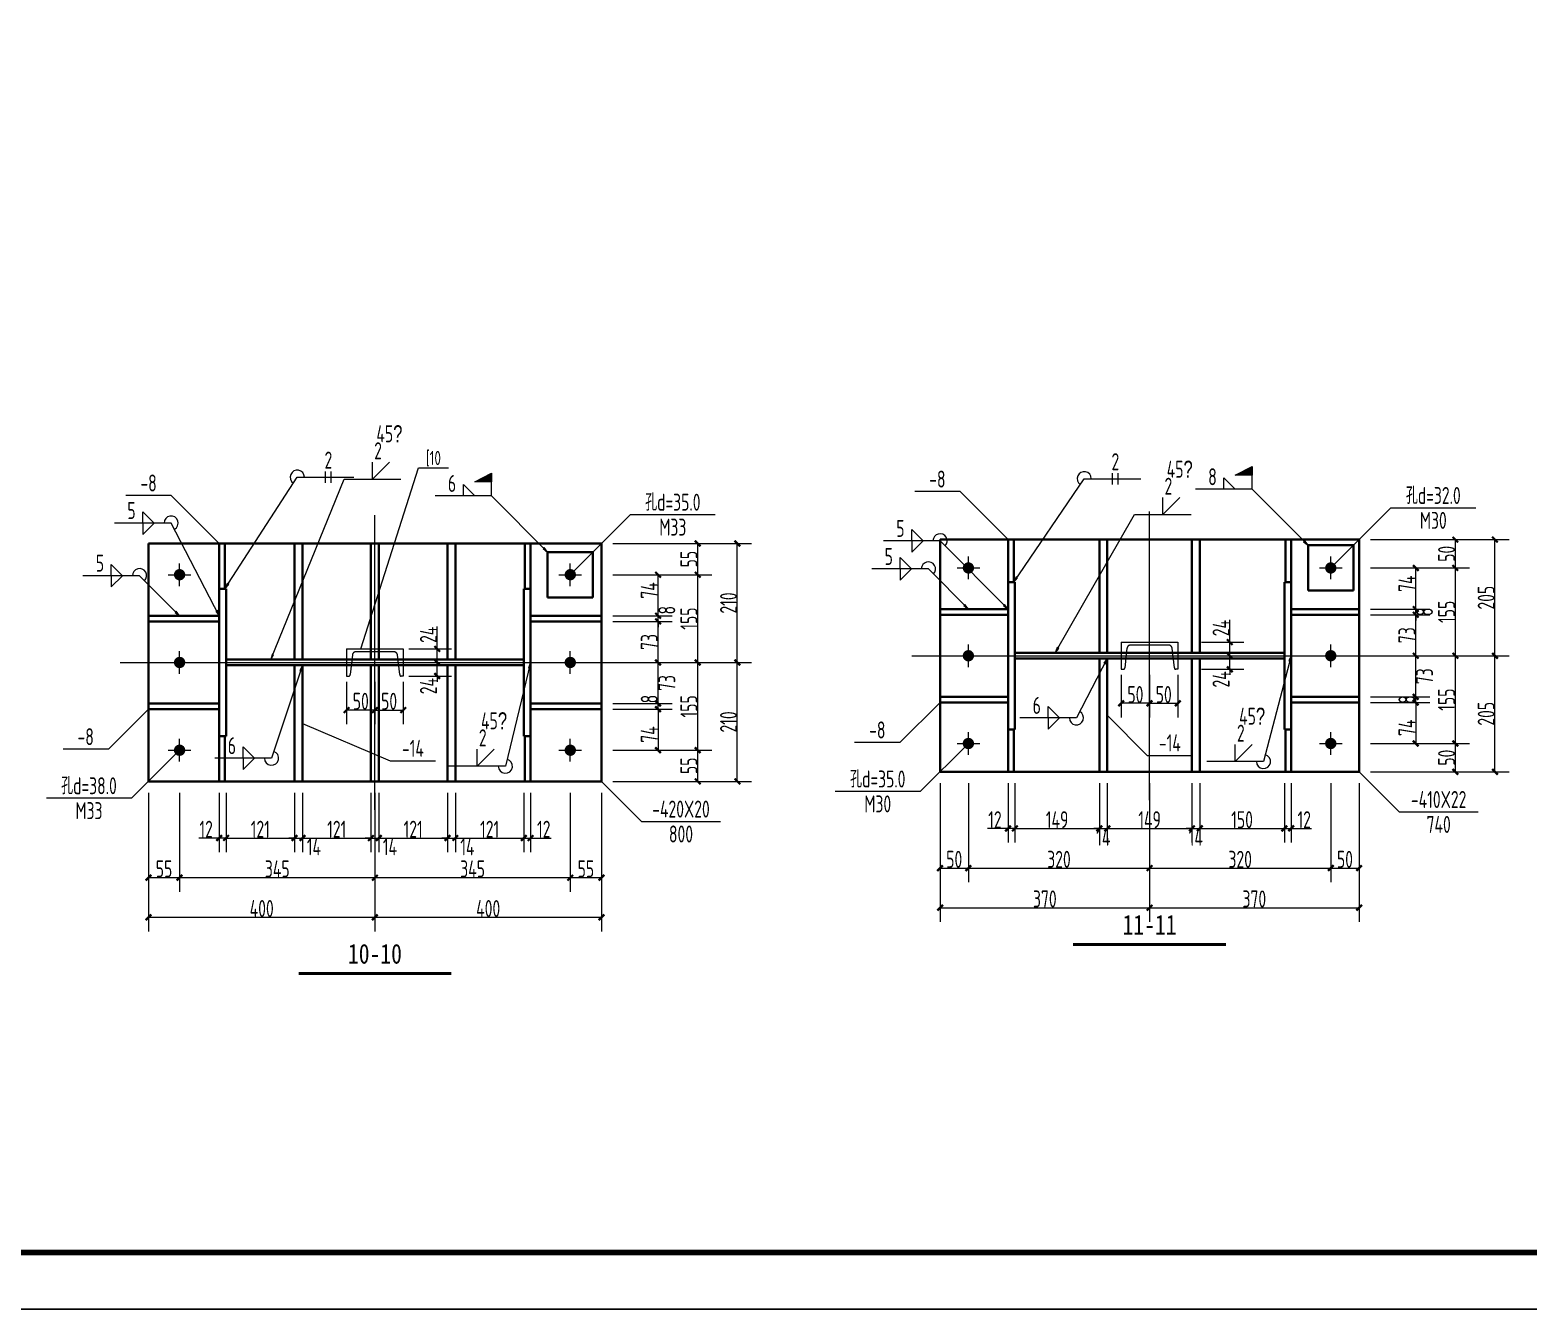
# Model space of a CAD drawing. Extents: x 2303022 to 2899168, y 17226141 to 18257813.
# Drawn here: x 2639961 to 2666418, y 17264101 to 17286689 of the extents above; entities that cross this region are included whole.
import ezdxf
from ezdxf.enums import TextEntityAlignment as Align

# ---------------------------------------------------------------- set-up
doc = ezdxf.new("R2010")
doc.units = 0
doc.header["$LTSCALE"] = 1000
doc.header["$MEASUREMENT"] = 0
doc.linetypes.add('线型2', pattern=[5, 3, -2])
doc.linetypes.add('线型4', pattern=[2.5, 1.5, -1])
for name, color, linetype, lineweight in [('10', 7, 'Continuous', 35), ('20', 2, 'Continuous', 35), ('字符串标注', 9, 'Continuous', 18), ('尺寸标注', 9, 'Continuous', 18), ('焊缝标注', 9, 'Continuous', 18), ('螺栓孔标注', 9, 'Continuous', 18), ('钢板标注', 9, 'Continuous', 18)]:
    doc.layers.add(name, color=color, linetype=linetype, lineweight=lineweight)
doc.layers.add('3T_WOOD', color=21, linetype='Continuous')
doc.layers.add('TK', color=4, linetype='Continuous')
doc.styles.add('FromPkpm', font='Pkpmeng', dxfattribs={"width": 0.7, "bigfont": 'hztxt'})
doc.styles.add('宋体', font='', dxfattribs={"width": 0.8})
doc.styles.get('宋体').set_extended_font_data('SimSun')

# ---------------------------------------------------------------- blocks, each defined once
blk = doc.blocks.new('_ArchTick')
at = {"color": 0, "linetype": 'ByBlock', "const_width": 0.4}
blk.add_lwpolyline([(-0.5, -0.5), (0.5, 0.5)], dxfattribs=at)
blk = doc.blocks.new('GeYuanFrame_52402328', base_point=(20.09, 4.53))
at = {"layer": 'TK'}
blk.add_lwpolyline([(20.09, 4.53), (20.09, 598.53), (1491.09, 598.53), (1491.09, 4.53)], close=True, dxfattribs=at)
at = {"layer": 'TK', "const_width": 1}
blk.add_lwpolyline([(45.09, 588.53), (1481.09, 588.53), (1481.09, 14.53), (45.09, 14.53)], close=True, dxfattribs=at)

msp = doc.modelspace()

# ---------------------------------------------------------------- hatches: boundary and pattern name
at = {"layer": '焊缝标注'}
for points in [[(2661545.9, 17278829), (2661245.9, 17278829), (2661545.9, 17278979)], [(2648115.1, 17278710), (2647815.1, 17278710), (2648115.1, 17278860)], [(2662534.6, 17277587.9), (2662474.6, 17277669.3), (2662453.4, 17277648.1)], [(2649103.9, 17277468.9), (2649043.9, 17277550.3), (2649022.7, 17277529.1)], [(2643403.9, 17276818.9), (2643470.9, 17276894.7), (2643445.7, 17276911)], [(2657334.6, 17276937.9), (2657403.4, 17277012.1), (2657378.6, 17277029)], [(2656534.6, 17276462.9), (2656474.6, 17276544.3), (2656453.4, 17276523.1)], [(2657234.6, 17276462.9), (2657174.6, 17276544.3), (2657153.4, 17276523.1)], [(2642603.9, 17276343.9), (2642543.9, 17276425.3), (2642522.7, 17276404.1)], [(2643303.9, 17276343.9), (2643271.1, 17276439.5), (2643244.5, 17276425.7)], [(2658068.6, 17275687.9), (2658131.3, 17275767.3), (2658105.3, 17275782.2)], [(2644212.9, 17275568.9), (2644264.5, 17275655.9), (2644236.7, 17275667.2)], [(2644773.9, 17275468.9), (2644728.1, 17275378.7), (2644756.5, 17275369.3)], [(2648803.9, 17275518.9), (2648765.6, 17275425.3), (2648794.8, 17275418.2)], [(2658988, 17275587.9), (2658928.5, 17275506.1), (2658955.1, 17275492.3)], [(2662234.6, 17275637.9), (2662194.8, 17275545), (2662223.8, 17275537.4)]]:
    msp.add_hatch(color=256, dxfattribs=at).paths.add_polyline_path(points)

# ---------------------------------------------------------------- linework, layer by layer
at = {"layer": '10', "linetype": '线型2', "lineweight": 18, "ltscale": 100}
for p, q in [((2646053.9, 17272918.9), (2646053.9, 17278118.9)), ((2659734.6, 17273087.9), (2659734.6, 17278187.9)), ((2641553.9, 17275518.9), (2650553.9, 17275518.9)), ((2655534.6, 17275637.9), (2663934.6, 17275637.9))]:
    msp.add_line(p, q, dxfattribs=at)
at = {"layer": '10', "lineweight": 18, "ltscale": 100}
for p, q in [((2656534.6, 17276987.9), (2656534.6, 17277387.9)), ((2662934.6, 17276987.9), (2662934.6, 17277387.9)), ((2642403.9, 17277068.9), (2642803.9, 17277068.9)), ((2642603.9, 17276868.9), (2642603.9, 17277268.9)), ((2649303.9, 17277068.9), (2649703.9, 17277068.9)), ((2649503.9, 17276868.9), (2649503.9, 17277268.9)), ((2656334.6, 17277187.9), (2656734.6, 17277187.9)), ((2662734.6, 17277187.9), (2663134.6, 17277187.9)), ((2656534.6, 17275437.9), (2656534.6, 17275837.9)), ((2662934.6, 17275437.9), (2662934.6, 17275837.9)), ((2642403.9, 17275518.9), (2642803.9, 17275518.9)), ((2642603.9, 17275318.9), (2642603.9, 17275718.9)), ((2649303.9, 17275518.9), (2649703.9, 17275518.9)), ((2649503.9, 17275318.9), (2649503.9, 17275718.9)), ((2656334.6, 17275637.9), (2656734.6, 17275637.9)), ((2662734.6, 17275637.9), (2663134.6, 17275637.9)), ((2642603.9, 17273768.9), (2642603.9, 17274168.9)), ((2649503.9, 17273768.9), (2649503.9, 17274168.9)), ((2656534.6, 17273887.9), (2656534.6, 17274287.9)), ((2662934.6, 17273887.9), (2662934.6, 17274287.9)), ((2642403.9, 17273968.9), (2642803.9, 17273968.9)), ((2649303.9, 17273968.9), (2649703.9, 17273968.9)), ((2656334.6, 17274087.9), (2656734.6, 17274087.9)), ((2662734.6, 17274087.9), (2663134.6, 17274087.9))]:
    msp.add_line(p, q, dxfattribs=at)
at = {"layer": '10', "color": 3, "lineweight": 35, "ltscale": 100}
for p, q in [((2643423.9, 17276818.9), (2643303.9, 17276818.9)), ((2643303.9, 17276818.9), (2643303.9, 17274218.9)), ((2643423.9, 17274218.9), (2643423.9, 17276818.9)), ((2648803.9, 17276818.9), (2648683.9, 17276818.9)), ((2648683.9, 17276818.9), (2648683.9, 17274218.9)), ((2648803.9, 17274218.9), (2648803.9, 17276818.9)), ((2657354.6, 17276937.9), (2657234.6, 17276937.9)), ((2657234.6, 17276937.9), (2657234.6, 17274337.9)), ((2657354.6, 17274337.9), (2657354.6, 17276937.9)), ((2662234.6, 17276937.9), (2662114.6, 17276937.9)), ((2662114.6, 17276937.9), (2662114.6, 17274337.9)), ((2662234.6, 17274337.9), (2662234.6, 17276937.9)), ((2643423.9, 17275568.9), (2648683.9, 17275568.9)), ((2643423.9, 17275468.9), (2648683.9, 17275468.9)), ((2657354.6, 17275687.9), (2662114.6, 17275687.9)), ((2657354.6, 17275587.9), (2662114.6, 17275587.9)), ((2643303.9, 17274218.9), (2643423.9, 17274218.9)), ((2648683.9, 17274218.9), (2648803.9, 17274218.9)), ((2657234.6, 17274337.9), (2657354.6, 17274337.9)), ((2662114.6, 17274337.9), (2662234.6, 17274337.9))]:
    msp.add_line(p, q, dxfattribs=at)
at = {"layer": '10', "color": 1, "linetype": '线型4', "lineweight": 18, "ltscale": 100}
for p, q in [((2645553.9, 17275758.9), (2645553.9, 17275278.9)), ((2645553.9, 17275758.9), (2646553.9, 17275758.9)), ((2646553.9, 17275758.9), (2646553.9, 17275278.9)), ((2659234.6, 17275877.9), (2659234.6, 17275397.9)), ((2659234.6, 17275877.9), (2660234.6, 17275877.9)), ((2659335.7, 17275772.2), (2659295.6, 17275424.3)), ((2660075.3, 17275824.9), (2659394, 17275824.9)), ((2660173.6, 17275424.3), (2660133.6, 17275772.2)), ((2660234.6, 17275877.9), (2660234.6, 17275397.9)), ((2645655, 17275653.1), (2645614.9, 17275305.2)), ((2646394.6, 17275705.9), (2645713.2, 17275705.9)), ((2646492.9, 17275305.2), (2646452.8, 17275653.1)), ((2645553.9, 17275278.9), (2645591.1, 17275278.9)), ((2646553.9, 17275278.9), (2646516.7, 17275278.9)), ((2659234.6, 17275397.9), (2659271.8, 17275397.9)), ((2660234.6, 17275397.9), (2660197.5, 17275397.9))]:
    msp.add_line(p, q, dxfattribs=at)
at = {"layer": '10', "color": 1, "ltscale": 100, "const_width": 100}
for points in [[(2642653.9, 17277068.9, 1), (2642553.9, 17277068.9, 1)], [(2649553.9, 17277068.9, 1), (2649453.9, 17277068.9, 1)], [(2656584.6, 17277187.9, 1), (2656484.6, 17277187.9, 1)], [(2662984.6, 17277187.9, 1), (2662884.6, 17277187.9, 1)], [(2656584.6, 17275637.9, 1), (2656484.6, 17275637.9, 1)], [(2662984.6, 17275637.9, 1), (2662884.6, 17275637.9, 1)], [(2642653.9, 17275518.9, 1), (2642553.9, 17275518.9, 1)], [(2649553.9, 17275518.9, 1), (2649453.9, 17275518.9, 1)], [(2656584.6, 17274087.9, 1), (2656484.6, 17274087.9, 1)], [(2662984.6, 17274087.9, 1), (2662884.6, 17274087.9, 1)], [(2642653.9, 17273968.9, 1), (2642553.9, 17273968.9, 1)], [(2649553.9, 17273968.9, 1), (2649453.9, 17273968.9, 1)]]:
    msp.add_lwpolyline(points, format="xyb", close=True, dxfattribs=at)
at = {"layer": '10', "lineweight": 35, "ltscale": 100, "const_width": 50}
for points in [[(2658384.6, 17270537.9), (2661084.6, 17270537.9)], [(2644703.9, 17270025.6), (2647403.9, 17270025.6)]]:
    msp.add_lwpolyline(points, dxfattribs=at)
at = {"layer": '10', "color": 1, "linetype": '线型4', "lineweight": 18, "ltscale": 100}
for centre, radius, start, end in [((2659397.7, 17275762.2), 62.8, 93.4084, 170.88101), ((2660071.6, 17275762.2), 62.8, 9.11901, 86.5916), ((2645717, 17275643.2), 62.8, 93.4084, 170.88101), ((2646390.8, 17275643.2), 62.8, 9.11901, 86.5916), ((2645592.5, 17275301.5), 22.7, 266.23474, 9.47566), ((2646515.3, 17275301.5), 22.7, 170.52434, 273.76526), ((2659273.3, 17275420.5), 22.7, 266.23474, 9.47566), ((2660196, 17275420.5), 22.7, 170.52434, 273.76526)]:
    msp.add_arc(centre, radius, start, end, dxfattribs=at)
at = {"layer": '20', "lineweight": 35, "ltscale": 100}
for p, q in [((2650053.9, 17277618.9), (2642053.9, 17277618.9)), ((2642053.9, 17277618.9), (2642053.9, 17273418.9)), ((2643403.9, 17277618.9), (2643303.9, 17277618.9)), ((2643303.9, 17277618.9), (2643303.9, 17276818.9)), ((2643403.9, 17276818.9), (2643403.9, 17277618.9)), ((2644773.9, 17277618.9), (2644633.9, 17277618.9)), ((2644633.9, 17277618.9), (2644633.9, 17275568.9)), ((2644773.9, 17275568.9), (2644773.9, 17277618.9)), ((2646123.9, 17277618.9), (2645983.9, 17277618.9)), ((2645983.9, 17277618.9), (2645983.9, 17275568.9)), ((2646123.9, 17275568.9), (2646123.9, 17277618.9)), ((2647473.9, 17277618.9), (2647333.9, 17277618.9)), ((2647333.9, 17277618.9), (2647333.9, 17275568.9)), ((2647473.9, 17275568.9), (2647473.9, 17277618.9)), ((2648803.9, 17277618.9), (2648703.9, 17277618.9)), ((2648703.9, 17277618.9), (2648703.9, 17276818.9)), ((2648803.9, 17276818.9), (2648803.9, 17277618.9)), ((2650053.9, 17273418.9), (2650053.9, 17277618.9)), ((2663434.6, 17277687.9), (2656034.6, 17277687.9)), ((2656034.6, 17277687.9), (2656034.6, 17273587.9)), ((2657334.6, 17277687.9), (2657234.6, 17277687.9)), ((2657234.6, 17277687.9), (2657234.6, 17276937.9)), ((2657334.6, 17276937.9), (2657334.6, 17277687.9)), ((2658988, 17277687.9), (2658848, 17277687.9)), ((2658848, 17277687.9), (2658848, 17275687.9)), ((2658988, 17275687.9), (2658988, 17277687.9)), ((2660621.3, 17277687.9), (2660481.3, 17277687.9)), ((2660481.3, 17277687.9), (2660481.3, 17275687.9)), ((2660621.3, 17275687.9), (2660621.3, 17277687.9)), ((2662234.6, 17277687.9), (2662134.6, 17277687.9)), ((2662134.6, 17277687.9), (2662134.6, 17276937.9)), ((2662234.6, 17276937.9), (2662234.6, 17277687.9)), ((2663334.6, 17277587.9), (2662534.6, 17277587.9)), ((2662534.6, 17277587.9), (2662534.6, 17276787.9)), ((2663334.6, 17276787.9), (2663334.6, 17277587.9)), ((2663434.6, 17273587.9), (2663434.6, 17277687.9)), ((2649903.9, 17277468.9), (2649103.9, 17277468.9)), ((2649103.9, 17277468.9), (2649103.9, 17276668.9)), ((2649903.9, 17276668.9), (2649903.9, 17277468.9)), ((2643303.9, 17276818.9), (2643403.9, 17276818.9)), ((2648703.9, 17276818.9), (2648803.9, 17276818.9)), ((2657234.6, 17276937.9), (2657334.6, 17276937.9)), ((2662134.6, 17276937.9), (2662234.6, 17276937.9)), ((2662534.6, 17276787.9), (2663334.6, 17276787.9)), ((2649103.9, 17276668.9), (2649903.9, 17276668.9)), ((2643303.9, 17276343.9), (2642053.9, 17276343.9)), ((2642053.9, 17276343.9), (2642053.9, 17276243.9)), ((2643303.9, 17276243.9), (2643303.9, 17276343.9)), ((2650053.9, 17276343.9), (2648803.9, 17276343.9)), ((2648803.9, 17276343.9), (2648803.9, 17276243.9)), ((2650053.9, 17276243.9), (2650053.9, 17276343.9)), ((2657234.6, 17276462.9), (2656034.6, 17276462.9)), ((2656034.6, 17276462.9), (2656034.6, 17276362.9)), ((2656034.6, 17276362.9), (2657234.6, 17276362.9)), ((2657234.6, 17276362.9), (2657234.6, 17276462.9)), ((2663434.6, 17276462.9), (2662234.6, 17276462.9)), ((2662234.6, 17276462.9), (2662234.6, 17276362.9)), ((2662234.6, 17276362.9), (2663434.6, 17276362.9)), ((2663434.6, 17276362.9), (2663434.6, 17276462.9)), ((2642053.9, 17276243.9), (2643303.9, 17276243.9)), ((2648803.9, 17276243.9), (2650053.9, 17276243.9)), ((2644633.9, 17275568.9), (2644773.9, 17275568.9)), ((2644773.9, 17275468.9), (2644633.9, 17275468.9)), ((2644633.9, 17275468.9), (2644633.9, 17273418.9)), ((2644773.9, 17273418.9), (2644773.9, 17275468.9)), ((2645973.9, 17275568.9), (2646133.9, 17275568.9)), ((2646133.9, 17275468.9), (2645973.9, 17275468.9)), ((2645983.9, 17275568.9), (2646123.9, 17275568.9)), ((2646123.9, 17275468.9), (2645983.9, 17275468.9)), ((2645983.9, 17275468.9), (2645983.9, 17273418.9)), ((2646123.9, 17273418.9), (2646123.9, 17275468.9)), ((2647333.9, 17275568.9), (2647473.9, 17275568.9)), ((2647473.9, 17275468.9), (2647333.9, 17275468.9)), ((2647333.9, 17275468.9), (2647333.9, 17273418.9)), ((2647338.9, 17275568.9), (2647498.9, 17275568.9)), ((2647498.9, 17275468.9), (2647338.9, 17275468.9)), ((2647473.9, 17273418.9), (2647473.9, 17275468.9)), ((2658848, 17275687.9), (2658988, 17275687.9)), ((2658988, 17275587.9), (2658848, 17275587.9)), ((2658848, 17275587.9), (2658848, 17273587.9)), ((2658988, 17273587.9), (2658988, 17275587.9)), ((2659654.6, 17275687.9), (2659814.6, 17275687.9)), ((2659814.6, 17275587.9), (2659654.6, 17275587.9)), ((2659664.6, 17275687.9), (2659804.6, 17275687.9)), ((2659804.6, 17275587.9), (2659664.6, 17275587.9)), ((2660481.3, 17275587.9), (2660481.3, 17273587.9)), ((2660621.3, 17273587.9), (2660621.3, 17275587.9)), ((2660797.8, 17275687.9), (2660937.8, 17275687.9)), ((2660937.8, 17275587.9), (2660797.8, 17275587.9)), ((2661331.1, 17275687.9), (2661471.1, 17275687.9)), ((2661471.1, 17275587.9), (2661331.1, 17275587.9)), ((2661336.1, 17275687.9), (2661496.1, 17275687.9)), ((2661496.1, 17275587.9), (2661336.1, 17275587.9)), ((2643303.9, 17274793.9), (2642053.9, 17274793.9)), ((2642053.9, 17274793.9), (2642053.9, 17274693.9)), ((2642053.9, 17274693.9), (2643303.9, 17274693.9)), ((2643303.9, 17274693.9), (2643303.9, 17274793.9)), ((2650053.9, 17274793.9), (2648803.9, 17274793.9)), ((2648803.9, 17274793.9), (2648803.9, 17274693.9)), ((2648803.9, 17274693.9), (2650053.9, 17274693.9)), ((2650053.9, 17274693.9), (2650053.9, 17274793.9)), ((2657234.6, 17274912.9), (2656034.6, 17274912.9)), ((2656034.6, 17274912.9), (2656034.6, 17274812.9)), ((2656034.6, 17274812.9), (2657234.6, 17274812.9)), ((2657234.6, 17274812.9), (2657234.6, 17274912.9)), ((2663434.6, 17274912.9), (2662234.6, 17274912.9)), ((2662234.6, 17274912.9), (2662234.6, 17274812.9)), ((2662234.6, 17274812.9), (2663434.6, 17274812.9)), ((2663434.6, 17274812.9), (2663434.6, 17274912.9)), ((2643403.9, 17274218.9), (2643303.9, 17274218.9)), ((2643303.9, 17274218.9), (2643303.9, 17273418.9)), ((2643403.9, 17273418.9), (2643403.9, 17274218.9)), ((2648803.9, 17274218.9), (2648703.9, 17274218.9)), ((2648703.9, 17274218.9), (2648703.9, 17273418.9)), ((2648803.9, 17273418.9), (2648803.9, 17274218.9)), ((2657334.6, 17274337.9), (2657234.6, 17274337.9)), ((2657234.6, 17274337.9), (2657234.6, 17273587.9)), ((2657334.6, 17273587.9), (2657334.6, 17274337.9)), ((2662234.6, 17274337.9), (2662134.6, 17274337.9)), ((2662134.6, 17274337.9), (2662134.6, 17273587.9)), ((2662234.6, 17273587.9), (2662234.6, 17274337.9)), ((2642053.9, 17273418.9), (2650053.9, 17273418.9)), ((2643303.9, 17273418.9), (2643403.9, 17273418.9)), ((2644633.9, 17273418.9), (2644773.9, 17273418.9)), ((2645983.9, 17273418.9), (2646123.9, 17273418.9)), ((2647333.9, 17273418.9), (2647473.9, 17273418.9)), ((2648703.9, 17273418.9), (2648803.9, 17273418.9)), ((2656034.6, 17273587.9), (2663434.6, 17273587.9)), ((2657234.6, 17273587.9), (2657334.6, 17273587.9)), ((2658848, 17273587.9), (2658988, 17273587.9)), ((2660481.3, 17273587.9), (2660621.3, 17273587.9)), ((2662134.6, 17273587.9), (2662234.6, 17273587.9))]:
    msp.add_line(p, q, dxfattribs=at)
at = {"layer": '字符串标注', "lineweight": 18, "ltscale": 100}
for p, q in [((2645803.9, 17275758.9), (2646825.2, 17278955.1)), ((2646825.2, 17278955.1), (2647350.2, 17278955.1))]:
    msp.add_line(p, q, dxfattribs=at)
at = {"layer": '字符串标注', "ltscale": 100, "const_width": 10}
msp.add_lwpolyline([(2645808.9, 17275758.9, 1), (2645798.9, 17275758.9, 1)], format="xyb", close=True, dxfattribs=at)
at = {"layer": '尺寸标注', "linetype": 'Continuous', "lineweight": 18}
for p, q in [((2650253.9, 17277618.9), (2652703.9, 17277618.9)), ((2650253.9, 17277618.9), (2652003.9, 17277618.9)), ((2651753.9, 17277068.9), (2651753.9, 17277618.9)), ((2652453.9, 17275518.9), (2652453.9, 17277618.9)), ((2663634.6, 17277687.9), (2666084.6, 17277687.9)), ((2663634.6, 17277687.9), (2665384.6, 17277687.9)), ((2665134.6, 17277187.9), (2665134.6, 17277687.9)), ((2665834.6, 17275637.9), (2665834.6, 17277687.9)), ((2650253.9, 17277068.9), (2652003.9, 17277068.9)), ((2650253.9, 17277068.9), (2652003.9, 17277068.9)), ((2650253.9, 17277068.9), (2651303.9, 17277068.9)), ((2651053.9, 17276343.9), (2651053.9, 17277068.9)), ((2651753.9, 17275518.9), (2651753.9, 17277068.9)), ((2663634.6, 17277187.9), (2665384.6, 17277187.9)), ((2663634.6, 17277187.9), (2665384.6, 17277187.9)), ((2663634.6, 17277187.9), (2664684.6, 17277187.9)), ((2664434.6, 17276462.9), (2664434.6, 17277187.9)), ((2665134.6, 17275637.9), (2665134.6, 17277187.9)), ((2664434.6, 17276462.9), (2664434.6, 17276562.9)), ((2650253.9, 17276343.9), (2651303.9, 17276343.9)), ((2650253.9, 17276343.9), (2651303.9, 17276343.9)), ((2651053.9, 17276343.9), (2651053.9, 17276443.9)), ((2651053.9, 17276243.9), (2651053.9, 17276343.9)), ((2661151.1, 17275877.9), (2661151.1, 17276273.5)), ((2663634.6, 17276462.9), (2664684.6, 17276462.9)), ((2663634.6, 17276462.9), (2664684.6, 17276462.9)), ((2663634.6, 17276362.9), (2664684.6, 17276362.9)), ((2663634.6, 17276362.9), (2664684.6, 17276362.9)), ((2664434.6, 17276362.9), (2664434.6, 17276462.9)), ((2664434.6, 17276362.9), (2664434.6, 17276262.9)), ((2664434.6, 17275637.9), (2664434.6, 17276362.9)), ((2647153.9, 17275758.9), (2647153.9, 17276154.5)), ((2650253.9, 17276243.9), (2651303.9, 17276243.9)), ((2650253.9, 17276243.9), (2651303.9, 17276243.9)), ((2651053.9, 17276243.9), (2651053.9, 17276143.9)), ((2651053.9, 17275518.9), (2651053.9, 17276243.9)), ((2646653.9, 17275758.9), (2647403.9, 17275758.9)), ((2647153.9, 17275518.9), (2647153.9, 17275758.9)), ((2660651.1, 17275877.9), (2661401.1, 17275877.9)), ((2661151.1, 17275637.9), (2661151.1, 17275877.9)), ((2661151.1, 17275637.9), (2661151.1, 17275737.9)), ((2646653.9, 17275518.9), (2647403.9, 17275518.9)), ((2646653.9, 17275518.9), (2647403.9, 17275518.9)), ((2647153.9, 17275518.9), (2647153.9, 17275618.9)), ((2647153.9, 17275278.9), (2647153.9, 17275518.9)), ((2650253.9, 17275518.9), (2652703.9, 17275518.9)), ((2650253.9, 17275518.9), (2652703.9, 17275518.9)), ((2650253.9, 17275518.9), (2652003.9, 17275518.9)), ((2650253.9, 17275518.9), (2652003.9, 17275518.9)), ((2650253.9, 17275518.9), (2651303.9, 17275518.9)), ((2650253.9, 17275518.9), (2651303.9, 17275518.9)), ((2651053.9, 17274793.9), (2651053.9, 17275518.9)), ((2651753.9, 17273968.9), (2651753.9, 17275518.9)), ((2652453.9, 17273418.9), (2652453.9, 17275518.9)), ((2660651.1, 17275637.9), (2661401.1, 17275637.9)), ((2660651.1, 17275637.9), (2661401.1, 17275637.9)), ((2661151.1, 17275397.9), (2661151.1, 17275637.9)), ((2663634.6, 17275637.9), (2666084.6, 17275637.9)), ((2663634.6, 17275637.9), (2666084.6, 17275637.9)), ((2663634.6, 17275637.9), (2665384.6, 17275637.9)), ((2663634.6, 17275637.9), (2665384.6, 17275637.9)), ((2663634.6, 17275637.9), (2664684.6, 17275637.9)), ((2663634.6, 17275637.9), (2664684.6, 17275637.9)), ((2664434.6, 17274912.9), (2664434.6, 17275637.9)), ((2665134.6, 17274087.9), (2665134.6, 17275637.9)), ((2665834.6, 17273587.9), (2665834.6, 17275637.9)), ((2646653.9, 17275278.9), (2647403.9, 17275278.9)), ((2647153.9, 17275278.9), (2647153.9, 17275178.9)), ((2659234.6, 17275297.9), (2659234.6, 17274547.9)), ((2659734.6, 17275297.9), (2659734.6, 17274547.9)), ((2659734.6, 17275297.9), (2659734.6, 17274547.9)), ((2660234.6, 17275297.9), (2660234.6, 17274547.9)), ((2660651.1, 17275397.9), (2661401.1, 17275397.9)), ((2661151.1, 17275397.9), (2661151.1, 17275297.9)), ((2645553.9, 17275178.9), (2645553.9, 17274428.9)), ((2646053.9, 17275178.9), (2646053.9, 17274428.9)), ((2646053.9, 17275178.9), (2646053.9, 17274428.9)), ((2646553.9, 17275178.9), (2646553.9, 17274428.9)), ((2664434.6, 17274912.9), (2664434.6, 17275012.9)), ((2646053.9, 17274678.9), (2645553.9, 17274678.9)), ((2646053.9, 17274678.9), (2646553.9, 17274678.9)), ((2650253.9, 17274793.9), (2651303.9, 17274793.9)), ((2650253.9, 17274793.9), (2651303.9, 17274793.9)), ((2650253.9, 17274693.9), (2651303.9, 17274693.9)), ((2650253.9, 17274693.9), (2651303.9, 17274693.9)), ((2651053.9, 17274793.9), (2651053.9, 17274893.9)), ((2651053.9, 17274693.9), (2651053.9, 17274793.9)), ((2651053.9, 17274693.9), (2651053.9, 17274593.9)), ((2651053.9, 17274693.9), (2651053.9, 17273968.9)), ((2659734.6, 17274797.9), (2659234.6, 17274797.9)), ((2659734.6, 17274797.9), (2660234.6, 17274797.9)), ((2663634.6, 17274912.9), (2664684.6, 17274912.9)), ((2663634.6, 17274912.9), (2664684.6, 17274912.9)), ((2663634.6, 17274812.9), (2664684.6, 17274812.9)), ((2663634.6, 17274812.9), (2664684.6, 17274812.9)), ((2664434.6, 17274812.9), (2664434.6, 17274912.9)), ((2664434.6, 17274812.9), (2664434.6, 17274712.9)), ((2664434.6, 17274812.9), (2664434.6, 17274087.9)), ((2650253.9, 17273968.9), (2652003.9, 17273968.9)), ((2650253.9, 17273968.9), (2652003.9, 17273968.9)), ((2650253.9, 17273968.9), (2651303.9, 17273968.9)), ((2651753.9, 17273418.9), (2651753.9, 17273968.9)), ((2663634.6, 17274087.9), (2665384.6, 17274087.9)), ((2663634.6, 17274087.9), (2665384.6, 17274087.9)), ((2663634.6, 17274087.9), (2664684.6, 17274087.9)), ((2665134.6, 17273587.9), (2665134.6, 17274087.9)), ((2650253.9, 17273418.9), (2652703.9, 17273418.9)), ((2650253.9, 17273418.9), (2652003.9, 17273418.9)), ((2656034.6, 17273387.9), (2656034.6, 17270937.9)), ((2656034.6, 17273387.9), (2656034.6, 17271637.9)), ((2656534.6, 17273387.9), (2656534.6, 17271637.9)), ((2656534.6, 17273387.9), (2656534.6, 17271637.9)), ((2657234.6, 17273387.9), (2657234.6, 17272337.9)), ((2657354.6, 17273387.9), (2657354.6, 17272337.9)), ((2657354.6, 17273387.9), (2657354.6, 17272337.9)), ((2658848, 17273387.9), (2658848, 17272337.9)), ((2658848, 17273387.9), (2658848, 17272337.9)), ((2658988, 17273387.9), (2658988, 17272337.9)), ((2658988, 17273387.9), (2658988, 17272337.9)), ((2659734.6, 17273387.9), (2659734.6, 17270937.9)), ((2659734.6, 17273387.9), (2659734.6, 17270937.9)), ((2659734.6, 17273387.9), (2659734.6, 17271637.9)), ((2659734.6, 17273387.9), (2659734.6, 17271637.9)), ((2660481.3, 17273387.9), (2660481.3, 17272337.9)), ((2660481.3, 17273387.9), (2660481.3, 17272337.9)), ((2660621.3, 17273387.9), (2660621.3, 17272337.9)), ((2660621.3, 17273387.9), (2660621.3, 17272337.9)), ((2662114.6, 17273387.9), (2662114.6, 17272337.9)), ((2662114.6, 17273387.9), (2662114.6, 17272337.9)), ((2662234.6, 17273387.9), (2662234.6, 17272337.9)), ((2662934.6, 17273387.9), (2662934.6, 17271637.9)), ((2662934.6, 17273387.9), (2662934.6, 17271637.9)), ((2663434.6, 17273387.9), (2663434.6, 17270937.9)), ((2663434.6, 17273387.9), (2663434.6, 17271637.9)), ((2663634.6, 17273587.9), (2666084.6, 17273587.9)), ((2663634.6, 17273587.9), (2665384.6, 17273587.9)), ((2642053.9, 17273218.9), (2642053.9, 17270768.9)), ((2642053.9, 17273218.9), (2642053.9, 17271468.9)), ((2642603.9, 17273218.9), (2642603.9, 17271468.9)), ((2642603.9, 17273218.9), (2642603.9, 17271468.9)), ((2643303.9, 17273218.9), (2643303.9, 17272168.9)), ((2643423.9, 17273218.9), (2643423.9, 17272168.9)), ((2643423.9, 17273218.9), (2643423.9, 17272168.9)), ((2644633.9, 17273218.9), (2644633.9, 17272168.9)), ((2644633.9, 17273218.9), (2644633.9, 17272168.9)), ((2644773.9, 17273218.9), (2644773.9, 17272168.9)), ((2644773.9, 17273218.9), (2644773.9, 17272168.9)), ((2645983.9, 17273218.9), (2645983.9, 17272168.9)), ((2645983.9, 17273218.9), (2645983.9, 17272168.9)), ((2646053.9, 17273218.9), (2646053.9, 17270768.9)), ((2646053.9, 17273218.9), (2646053.9, 17270768.9)), ((2646053.9, 17273218.9), (2646053.9, 17271468.9)), ((2646053.9, 17273218.9), (2646053.9, 17271468.9)), ((2646123.9, 17273218.9), (2646123.9, 17272168.9)), ((2646123.9, 17273218.9), (2646123.9, 17272168.9)), ((2647333.9, 17273218.9), (2647333.9, 17272168.9)), ((2647333.9, 17273218.9), (2647333.9, 17272168.9)), ((2647473.9, 17273218.9), (2647473.9, 17272168.9)), ((2647473.9, 17273218.9), (2647473.9, 17272168.9)), ((2648683.9, 17273218.9), (2648683.9, 17272168.9)), ((2648683.9, 17273218.9), (2648683.9, 17272168.9)), ((2648803.9, 17273218.9), (2648803.9, 17272168.9)), ((2649503.9, 17273218.9), (2649503.9, 17271468.9)), ((2649503.9, 17273218.9), (2649503.9, 17271468.9)), ((2650053.9, 17273218.9), (2650053.9, 17270768.9)), ((2650053.9, 17273218.9), (2650053.9, 17271468.9)), ((2657234.6, 17272587.9), (2656872.7, 17272587.9)), ((2657354.6, 17272587.9), (2657234.6, 17272587.9)), ((2657354.6, 17272587.9), (2658848, 17272587.9)), ((2658848, 17272587.9), (2658748, 17272587.9)), ((2658848, 17272587.9), (2658988, 17272587.9)), ((2658988, 17272587.9), (2660481.3, 17272587.9)), ((2658988, 17272587.9), (2659088, 17272587.9)), ((2660481.3, 17272587.9), (2660381.3, 17272587.9)), ((2660481.3, 17272587.9), (2660621.3, 17272587.9)), ((2660621.3, 17272587.9), (2662114.6, 17272587.9)), ((2660621.3, 17272587.9), (2660721.3, 17272587.9)), ((2662114.6, 17272587.9), (2662234.6, 17272587.9)), ((2662234.6, 17272587.9), (2662596.6, 17272587.9)), ((2643303.9, 17272418.9), (2642942, 17272418.9)), ((2643423.9, 17272418.9), (2643303.9, 17272418.9)), ((2643423.9, 17272418.9), (2644633.9, 17272418.9)), ((2644633.9, 17272418.9), (2644533.9, 17272418.9)), ((2644633.9, 17272418.9), (2644773.9, 17272418.9)), ((2644773.9, 17272418.9), (2645983.9, 17272418.9)), ((2644773.9, 17272418.9), (2644873.9, 17272418.9)), ((2645983.9, 17272418.9), (2645883.9, 17272418.9)), ((2645983.9, 17272418.9), (2646123.9, 17272418.9)), ((2646123.9, 17272418.9), (2647333.9, 17272418.9)), ((2646123.9, 17272418.9), (2646223.9, 17272418.9)), ((2647333.9, 17272418.9), (2647233.9, 17272418.9)), ((2647333.9, 17272418.9), (2647473.9, 17272418.9)), ((2647473.9, 17272418.9), (2648683.9, 17272418.9)), ((2647473.9, 17272418.9), (2647573.9, 17272418.9)), ((2648683.9, 17272418.9), (2648803.9, 17272418.9)), ((2648803.9, 17272418.9), (2649165.8, 17272418.9)), ((2656034.6, 17271887.9), (2656534.6, 17271887.9)), ((2656534.6, 17271887.9), (2659734.6, 17271887.9)), ((2659734.6, 17271887.9), (2662934.6, 17271887.9)), ((2662934.6, 17271887.9), (2663434.6, 17271887.9)), ((2642053.9, 17271718.9), (2642603.9, 17271718.9)), ((2642603.9, 17271718.9), (2646053.9, 17271718.9)), ((2646053.9, 17271718.9), (2649503.9, 17271718.9)), ((2649503.9, 17271718.9), (2650053.9, 17271718.9)), ((2642053.9, 17271018.9), (2646053.9, 17271018.9)), ((2646053.9, 17271018.9), (2650053.9, 17271018.9)), ((2656034.6, 17271187.9), (2659734.6, 17271187.9)), ((2659734.6, 17271187.9), (2663434.6, 17271187.9))]:
    msp.add_line(p, q, dxfattribs=at)
at = {"layer": '焊缝标注', "lineweight": 18, "ltscale": 100}
for p, q in [((2646009.1, 17278757.3), (2646009.1, 17279057.3)), ((2646009.1, 17278757.3), (2646309.1, 17279057.3)), ((2643403.9, 17276818.9), (2644682, 17278792.2)), ((2644212.9, 17275568.9), (2645509.1, 17278757.3)), ((2644682, 17278792.2), (2645682, 17278792.2)), ((2645182, 17278692.2), (2645182, 17278892.2)), ((2645282, 17278692.2), (2645282, 17278892.2)), ((2645509.1, 17278757.3), (2646509.1, 17278757.3)), ((2647815.1, 17278460), (2647615.1, 17278660)), ((2647615.1, 17278460), (2647615.1, 17278660)), ((2648115.1, 17278460), (2648115.1, 17278710)), ((2657334.6, 17276937.9), (2658580.7, 17278764.4)), ((2658580.7, 17278764.4), (2659580.7, 17278764.4)), ((2659080.7, 17278664.4), (2659080.7, 17278864.4)), ((2659180.7, 17278664.4), (2659180.7, 17278864.4)), ((2661245.9, 17278579), (2661045.9, 17278779)), ((2661045.9, 17278579), (2661045.9, 17278779)), ((2661545.9, 17278579), (2661545.9, 17278829)), ((2648115.1, 17278460), (2647115.1, 17278460)), ((2649103.9, 17277468.9), (2648115.1, 17278460)), ((2659966.9, 17278131.4), (2659966.9, 17278431.4)), ((2659966.9, 17278131.4), (2660266.9, 17278431.4)), ((2661545.9, 17278579), (2660545.9, 17278579)), ((2662534.6, 17277587.9), (2661545.9, 17278579)), ((2642153.6, 17277981.6), (2641953.6, 17278181.6)), ((2641953.6, 17277981.6), (2641953.6, 17278181.6)), ((2658068.6, 17275687.9), (2659466.9, 17278131.4)), ((2659466.9, 17278131.4), (2660466.9, 17278131.4)), ((2642453.6, 17277981.6), (2641453.6, 17277981.6)), ((2642153.6, 17277981.6), (2641953.6, 17277781.6)), ((2641953.6, 17277981.6), (2641953.6, 17277781.6)), ((2643303.9, 17276343.9), (2642453.6, 17277981.6)), ((2655734, 17277666.4), (2655534, 17277866.4)), ((2655534, 17277666.4), (2655534, 17277866.4)), ((2656034, 17277666.4), (2655034, 17277666.4)), ((2655734, 17277666.4), (2655534, 17277466.4)), ((2655534, 17277666.4), (2655534, 17277466.4)), ((2657234.6, 17276462.9), (2656034, 17277666.4)), ((2655528.4, 17277170.9), (2655328.4, 17277370.9)), ((2655328.4, 17277170.9), (2655328.4, 17277370.9)), ((2641897.6, 17277051.8), (2640897.6, 17277051.8)), ((2641597.6, 17277051.8), (2641397.6, 17277251.8)), ((2641397.6, 17277051.8), (2641397.6, 17277251.8)), ((2641597.6, 17277051.8), (2641397.6, 17276851.8)), ((2641397.6, 17277051.8), (2641397.6, 17276851.8)), ((2642603.9, 17276343.9), (2641897.6, 17277051.8)), ((2655828.4, 17277170.9), (2654828.4, 17277170.9)), ((2655528.4, 17277170.9), (2655328.4, 17276970.9)), ((2655328.4, 17277170.9), (2655328.4, 17276970.9)), ((2656534.6, 17276462.9), (2655828.4, 17277170.9)), ((2644773.9, 17275468.9), (2644227.7, 17273829.4)), ((2648803.9, 17275518.9), (2648357.5, 17273688)), ((2658988, 17275587.9), (2658442.6, 17274540.6)), ((2662234.6, 17275637.9), (2661745.7, 17273769.5)), ((2658142.6, 17274540.6), (2657942.6, 17274740.6)), ((2657942.6, 17274540.6), (2657942.6, 17274740.6)), ((2658442.6, 17274540.6), (2657442.6, 17274540.6)), ((2658142.6, 17274540.6), (2657942.6, 17274340.6)), ((2657942.6, 17274540.6), (2657942.6, 17274340.6)), ((2643927.7, 17273829.4), (2643727.7, 17274029.4)), ((2643727.7, 17273829.4), (2643727.7, 17274029.4)), ((2647857.5, 17273688), (2647857.5, 17273988)), ((2647857.5, 17273688), (2648157.5, 17273988)), ((2661245.7, 17273769.5), (2661245.7, 17274069.5)), ((2661245.7, 17273769.5), (2661545.7, 17274069.5)), ((2644227.7, 17273829.4), (2643227.7, 17273829.4)), ((2643927.7, 17273829.4), (2643727.7, 17273629.4)), ((2643727.7, 17273829.4), (2643727.7, 17273629.4)), ((2648357.5, 17273688), (2647357.5, 17273688)), ((2661745.7, 17273769.5), (2660745.7, 17273769.5))]:
    msp.add_line(p, q, dxfattribs=at)
at = {"layer": '焊缝标注', "linetype": 'Continuous'}
for points in [[(2661545.9, 17278829), (2661245.9, 17278829), (2661545.9, 17278979)], [(2648115.1, 17278710), (2647815.1, 17278710), (2648115.1, 17278860)], [(2662534.6, 17277587.9), (2662474.6, 17277669.3), (2662453.4, 17277648.1)], [(2649103.9, 17277468.9), (2649043.9, 17277550.3), (2649022.7, 17277529.1)], [(2643403.9, 17276818.9), (2643470.9, 17276894.7), (2643445.7, 17276911)], [(2657334.6, 17276937.9), (2657403.4, 17277012.1), (2657378.6, 17277029)], [(2656534.6, 17276462.9), (2656474.6, 17276544.3), (2656453.4, 17276523.1)], [(2657234.6, 17276462.9), (2657174.6, 17276544.3), (2657153.4, 17276523.1)], [(2642603.9, 17276343.9), (2642543.9, 17276425.3), (2642522.7, 17276404.1)], [(2643303.9, 17276343.9), (2643271.1, 17276439.5), (2643244.5, 17276425.7)], [(2658068.6, 17275687.9), (2658131.3, 17275767.3), (2658105.3, 17275782.2)], [(2644212.9, 17275568.9), (2644264.5, 17275655.9), (2644236.7, 17275667.2)], [(2644773.9, 17275468.9), (2644728.1, 17275378.7), (2644756.5, 17275369.3)], [(2648803.9, 17275518.9), (2648765.6, 17275425.3), (2648794.8, 17275418.2)], [(2658988, 17275587.9), (2658928.5, 17275506.1), (2658955.1, 17275492.3)], [(2662234.6, 17275637.9), (2662194.8, 17275545), (2662223.8, 17275537.4)]]:
    msp.add_lwpolyline(points, close=True, dxfattribs=at)
at = {"layer": '焊缝标注', "lineweight": 18, "ltscale": 100}
for centre, start, end in [((2644682, 17278792.2), 0, 237.07004), ((2658580.7, 17278764.4), 0, 235.6976), ((2642453.6, 17277981.6), 297.43915, 180), ((2656034, 17277666.4), 314.93155, 180), ((2641897.6, 17277051.8), 314.93158, 180), ((2655828.4, 17277170.9), 314.93158, 180), ((2658442.6, 17274540.6), 180, 62.49496), ((2644227.7, 17273829.4), 180, 71.57511), ((2661745.7, 17273769.5), 180, 75.3359), ((2648357.5, 17273688), 180, 76.29661)]:
    msp.add_arc(centre, 125, start, end, dxfattribs=at)
at = {"layer": '螺栓孔标注', "lineweight": 18, "ltscale": 100}
for p, q in [((2649503.9, 17277068.9), (2650565, 17278129.1)), ((2650565, 17278129.1), (2652065, 17278129.1)), ((2662934.6, 17277187.9), (2663995.7, 17278248.1)), ((2663995.7, 17278248.1), (2665495.7, 17278248.1)), ((2642603.9, 17273968.9), (2641753.7, 17273122)), ((2656534.6, 17274087.9), (2655684.4, 17273241.1)), ((2641753.7, 17273122), (2640253.7, 17273122)), ((2655684.4, 17273241.1), (2654184.4, 17273241.1))]:
    msp.add_line(p, q, dxfattribs=at)
at = {"layer": '螺栓孔标注', "ltscale": 100, "const_width": 10}
for points in [[(2649508.9, 17277068.9, 1), (2649498.9, 17277068.9, 1)], [(2662939.6, 17277187.9, 1), (2662929.6, 17277187.9, 1)], [(2642608.9, 17273968.9, 1), (2642598.9, 17273968.9, 1)], [(2656539.6, 17274087.9, 1), (2656529.6, 17274087.9, 1)]]:
    msp.add_lwpolyline(points, format="xyb", close=True, dxfattribs=at)
at = {"layer": '钢板标注', "lineweight": 18, "ltscale": 100}
for p, q in [((2642456.4, 17278468.4), (2641656.4, 17278468.4)), ((2643303.9, 17277618.9), (2642456.4, 17278468.4)), ((2656387.1, 17278537.4), (2655587.1, 17278537.4)), ((2657234.6, 17277687.9), (2656387.1, 17278537.4)), ((2642053.9, 17274693.9), (2641345.4, 17273988.2)), ((2656034.6, 17274812.9), (2655326.1, 17274107.2)), ((2644773.9, 17274443.9), (2646324.7, 17273782.8)), ((2658988, 17274587.9), (2659693.1, 17273878.8)), ((2641345.4, 17273988.2), (2640545.4, 17273988.2)), ((2655326.1, 17274107.2), (2654526.1, 17274107.2)), ((2659693.1, 17273878.8), (2660493.1, 17273878.8)), ((2646324.7, 17273782.8), (2647124.7, 17273782.8)), ((2650053.9, 17273418.9), (2650759, 17272709.8)), ((2663434.6, 17273587.9), (2664139.8, 17272878.8)), ((2664139.8, 17272878.8), (2665539.8, 17272878.8)), ((2650759, 17272709.8), (2652159, 17272709.8))]:
    msp.add_line(p, q, dxfattribs=at)
at = {"layer": '钢板标注', "ltscale": 100, "const_width": 10}
for points in [[(2643308.9, 17277618.9, 1), (2643298.9, 17277618.9, 1)], [(2657239.6, 17277687.9, 1), (2657229.6, 17277687.9, 1)], [(2642058.9, 17274693.9, 1), (2642048.9, 17274693.9, 1)], [(2656039.6, 17274812.9, 1), (2656029.6, 17274812.9, 1)], [(2644778.9, 17274443.9, 1), (2644768.9, 17274443.9, 1)], [(2658993, 17274587.9, 1), (2658983, 17274587.9, 1)], [(2650058.9, 17273418.9, 1), (2650048.9, 17273418.9, 1)], [(2663439.6, 17273587.9, 1), (2663429.6, 17273587.9, 1)]]:
    msp.add_lwpolyline(points, format="xyb", close=True, dxfattribs=at)

# ---------------------------------------------------------------- block references
at = {"layer": '3T_WOOD', "xscale": 100, "yscale": 100, "zscale": 100}
msp.add_blockref('GeYuanFrame_52402328', (2536209.8, 17264101.1), dxfattribs=at)
at = {"layer": '尺寸标注', "linetype": 'Continuous', "lineweight": 18, "xscale": 100, "yscale": 100, "zscale": 100}
for p, rotation in [((2651753.9, 17277618.9), 90), ((2652453.9, 17277618.9), 90), ((2665134.6, 17277687.9), 90), ((2665834.6, 17277687.9), 90), ((2651053.9, 17277068.9), 90), ((2651753.9, 17277068.9), 270), ((2651753.9, 17277068.9), 90), ((2664434.6, 17277187.9), 90), ((2665134.6, 17277187.9), 270), ((2665134.6, 17277187.9), 90), ((2664434.6, 17276462.9), 270), ((2664434.6, 17276462.9), 270), ((2651053.9, 17276343.9), 270), ((2651053.9, 17276343.9), 270), ((2651053.9, 17276243.9), 90), ((2651053.9, 17276243.9), 90), ((2664434.6, 17276362.9), 90), ((2664434.6, 17276362.9), 90), ((2647153.9, 17275758.9), 90), ((2661151.1, 17275877.9), 90), ((2647153.9, 17275518.9), 270), ((2647153.9, 17275518.9), 270), ((2651053.9, 17275518.9), 270), ((2651053.9, 17275518.9), 90), ((2651753.9, 17275518.9), 270), ((2651753.9, 17275518.9), 90), ((2652453.9, 17275518.9), 270), ((2652453.9, 17275518.9), 90), ((2661151.1, 17275637.9), 270), ((2661151.1, 17275637.9), 270), ((2661151.1, 17275397.9), 90), ((2664434.6, 17275637.9), 270), ((2664434.6, 17275637.9), 90), ((2665134.6, 17275637.9), 270), ((2665134.6, 17275637.9), 90), ((2665834.6, 17275637.9), 270), ((2665834.6, 17275637.9), 90), ((2647153.9, 17275278.9), 90), ((2664434.6, 17274912.9), 270), ((2664434.6, 17274912.9), 270), ((2645553.9, 17274678.9), 180), ((2646053.9, 17274678.9), 180), ((2651053.9, 17274793.9), 270), ((2651053.9, 17274793.9), 270), ((2651053.9, 17274693.9), 90), ((2651053.9, 17274693.9), 90), ((2659234.6, 17274797.9), 180), ((2659734.6, 17274797.9), 180), ((2664434.6, 17274812.9), 90), ((2664434.6, 17274812.9), 90), ((2664434.6, 17274087.9), 270), ((2665134.6, 17274087.9), 270), ((2665134.6, 17274087.9), 90), ((2651053.9, 17273968.9), 270), ((2651753.9, 17273968.9), 270), ((2651753.9, 17273968.9), 90), ((2665134.6, 17273587.9), 270), ((2665834.6, 17273587.9), 270), ((2651753.9, 17273418.9), 270), ((2652453.9, 17273418.9), 270), ((2657234.6, 17272587.9), 180), ((2657354.6, 17272587.9), 180), ((2658988, 17272587.9), 180), ((2658988, 17272587.9), 180), ((2660621.3, 17272587.9), 180), ((2660621.3, 17272587.9), 180), ((2662114.6, 17272587.9), 180), ((2643303.9, 17272418.9), 180), ((2643423.9, 17272418.9), 180), ((2644773.9, 17272418.9), 180), ((2644773.9, 17272418.9), 180), ((2646123.9, 17272418.9), 180), ((2646123.9, 17272418.9), 180), ((2647473.9, 17272418.9), 180), ((2647473.9, 17272418.9), 180), ((2648683.9, 17272418.9), 180), ((2642053.9, 17271718.9), 180), ((2642603.9, 17271718.9), 180), ((2646053.9, 17271718.9), 180), ((2649503.9, 17271718.9), 180), ((2656034.6, 17271887.9), 180), ((2656534.6, 17271887.9), 180), ((2659734.6, 17271887.9), 180), ((2662934.6, 17271887.9), 180), ((2656034.6, 17271187.9), 180), ((2659734.6, 17271187.9), 180), ((2642053.9, 17271018.9), 180), ((2646053.9, 17271018.9), 180)]:
    msp.add_blockref('_ArchTick', p, dxfattribs=dict(at, rotation=rotation))
for p in [(2646053.9, 17274678.9), (2646553.9, 17274678.9), (2659734.6, 17274797.9), (2660234.6, 17274797.9), (2657354.6, 17272587.9), (2658848, 17272587.9), (2658848, 17272587.9), (2660481.3, 17272587.9), (2660481.3, 17272587.9), (2662114.6, 17272587.9), (2662234.6, 17272587.9), (2643423.9, 17272418.9), (2644633.9, 17272418.9), (2644633.9, 17272418.9), (2645983.9, 17272418.9), (2645983.9, 17272418.9), (2647333.9, 17272418.9), (2647333.9, 17272418.9), (2648683.9, 17272418.9), (2648803.9, 17272418.9), (2642603.9, 17271718.9), (2646053.9, 17271718.9), (2649503.9, 17271718.9), (2650053.9, 17271718.9), (2656534.6, 17271887.9), (2659734.6, 17271887.9), (2662934.6, 17271887.9), (2663434.6, 17271887.9), (2659734.6, 17271187.9), (2663434.6, 17271187.9), (2646053.9, 17271018.9), (2650053.9, 17271018.9)]:
    msp.add_blockref('_ArchTick', p, dxfattribs=at)

# ---------------------------------------------------------------- texts
at = {"layer": '10', "lineweight": 25, "style": '宋体', "width": 0.8}
for s, p in [('11-11', (2659734.6, 17270887.9)), ('10-10', (2646053.9, 17270375.6))]:
    msp.add_text(s, height=350, dxfattribs=at).set_placement(p, align=Align.MIDDLE_CENTER)
at = {"layer": '字符串标注', "lineweight": 25, "style": 'FromPkpm', "width": 0.7}
msp.add_text('[10', height=250, dxfattribs=at).set_placement((2647087.7, 17279005.1), align=Align.CENTER)
at = {"layer": '尺寸标注', "linetype": 'Continuous', "lineweight": 18, "char_height": 300, "attachment_point": 5, "rotation": 90, "style": 'FromPkpm'}
for s, insert in [('\\A1;55', (2651598.9, 17277343.9)), ('\\A1;50', (2664979.6, 17277437.9)), ('\\A1;74', (2664279.6, 17276910.1)), ('\\A1;74', (2650898.9, 17276791.1)), ('\\A1;205', (2665679.6, 17276662.9)), ('\\A1;210', (2652298.9, 17276568.9)), ('\\A1;155', (2664979.6, 17276412.9)), ('\\A1;8', (2651208.9, 17276442)), ('\\A1;155', (2651598.9, 17276293.9)), ('\\A1;24', (2660996.1, 17276125.7)), ('\\A1;8', (2664589.6, 17276412.9)), ('\\A1;24', (2646998.9, 17276006.7)), ('\\A1;73', (2650898.9, 17275881.4)), ('\\A1;73', (2664279.6, 17276000.4)), ('\\A1;24', (2646998.9, 17275100.9)), ('\\A1;73', (2651208.9, 17275156.4)), ('\\A1;24', (2660996.1, 17275219.9)), ('\\A1;73', (2664589.6, 17275275.4)), ('\\A1;155', (2664979.6, 17274862.9)), ('\\A1;8', (2650898.9, 17274873)), ('\\A1;155', (2651598.9, 17274743.9)), ('\\A1;8', (2664279.6, 17274862.9)), ('\\A1;205', (2665679.6, 17274612.9)), ('\\A1;210', (2652298.9, 17274468.9)), ('\\A1;74', (2664279.6, 17274365.7)), ('\\A1;74', (2650898.9, 17274246.7)), ('\\A1;50', (2664979.6, 17273837.9)), ('\\A1;55', (2651598.9, 17273693.9))]:
    msp.add_mtext(s, dxfattribs=dict(at, insert=insert))
at = {"layer": '尺寸标注', "linetype": 'Continuous', "lineweight": 18, "char_height": 300, "attachment_point": 5, "style": 'FromPkpm'}
for s, insert in [('\\A1;50', (2645803.9, 17274833.9)), ('\\A1;50', (2646303.9, 17274833.9)), ('\\A1;50', (2659484.6, 17274952.9)), ('\\A1;50', (2659984.6, 17274952.9)), ('\\A1;12', (2657003.7, 17272742.9)), ('\\A1;149', (2658101.3, 17272742.9)), ('\\A1;149', (2659734.6, 17272742.9)), ('\\A1;150', (2661368, 17272742.9)), ('\\A1;12', (2662465.6, 17272742.9)), ('\\A1;12', (2643072.9, 17272573.9)), ('\\A1;121', (2644028.9, 17272573.9)), ('\\A1;121', (2645378.9, 17272573.9)), ('\\A1;121', (2646728.9, 17272573.9)), ('\\A1;121', (2648078.9, 17272573.9)), ('\\A1;12', (2649034.9, 17272573.9)), ('\\A1;14', (2658918, 17272432.9)), ('\\A1;14', (2660551.3, 17272432.9)), ('\\A1;14', (2644976.1, 17272263.9)), ('\\A1;14', (2646318.8, 17272263.9)), ('\\A1;14', (2647687, 17272263.9)), ('\\A1;55', (2642328.9, 17271873.9)), ('\\A1;345', (2644328.9, 17271873.9)), ('\\A1;345', (2647778.9, 17271873.9)), ('\\A1;55', (2649778.9, 17271873.9)), ('\\A1;50', (2656284.6, 17272042.9)), ('\\A1;320', (2658134.6, 17272042.9)), ('\\A1;320', (2661334.6, 17272042.9)), ('\\A1;50', (2663184.6, 17272042.9)), ('\\A1;370', (2657884.6, 17271342.9)), ('\\A1;370', (2661584.6, 17271342.9)), ('\\A1;400', (2644053.9, 17271173.9)), ('\\A1;400', (2648053.9, 17271173.9))]:
    msp.add_mtext(s, dxfattribs=dict(at, insert=insert))
at = {"layer": '焊缝标注', "lineweight": 25, "style": 'FromPkpm', "width": 0.7}
for s, p in [('45\x8a', (2646309.1, 17279407.3)), ('2', (2645232, 17278942.2)), ('2', (2646109.1, 17279107.3)), ('2', (2659130.7, 17278914.4)), ('45\x8a', (2660266.9, 17278781.4)), ('8', (2660845.9, 17278649)), ('6', (2647415.1, 17278530)), ('2', (2660066.9, 17278481.4)), ('5', (2641753.6, 17278051.6)), ('5', (2655334, 17277736.4)), ('5', (2641197.6, 17277121.8)), ('5', (2655128.4, 17277240.9)), ('6', (2657742.6, 17274610.6)), ('45\x8a', (2661545.7, 17274419.5)), ('45\x8a', (2648157.5, 17274338)), ('2', (2661345.7, 17274119.5)), ('6', (2643527.7, 17273899.4)), ('2', (2647957.5, 17274038))]:
    msp.add_text(s, height=300, dxfattribs=at).set_placement(p, align=Align.CENTER)
at = {"layer": '螺栓孔标注', "lineweight": 25, "style": 'FromPkpm', "width": 0.7}
for s, p in [('孔d=32.0', (2664745.7, 17278318.1)), ('孔d=35.0', (2651315, 17278199.1)), ('孔d=35.0', (2654934.4, 17273311.1)), ('孔d=38.0', (2641003.7, 17273192))]:
    msp.add_text(s, height=300, dxfattribs=at).set_placement(p, align=Align.CENTER)
for s, p in [('M30', (2664745.7, 17278178.1)), ('M33', (2651315, 17278059.1)), ('M30', (2654934.4, 17273171.1)), ('M33', (2641003.7, 17273052))]:
    msp.add_text(s, height=300, dxfattribs=at).set_placement(p, align=Align.TOP_CENTER)
at = {"layer": '钢板标注', "lineweight": 25, "style": 'FromPkpm', "width": 0.7}
for s, p in [('-8', (2655987.1, 17278607.4)), ('-8', (2642056.4, 17278538.4)), ('-8', (2654926.1, 17274177.2)), ('-8', (2640945.4, 17274058.2)), ('-14', (2646724.7, 17273852.8)), ('-14', (2660093.1, 17273948.8)), ('-420X20', (2651459, 17272779.8)), ('-410X22', (2664839.8, 17272948.8))]:
    msp.add_text(s, height=300, dxfattribs=at).set_placement(p, align=Align.CENTER)
for s, p in [('800', (2651459, 17272639.8)), ('740', (2664839.8, 17272808.8))]:
    msp.add_text(s, height=300, dxfattribs=at).set_placement(p, align=Align.TOP_CENTER)

doc.saveas('drawing.dxf')
